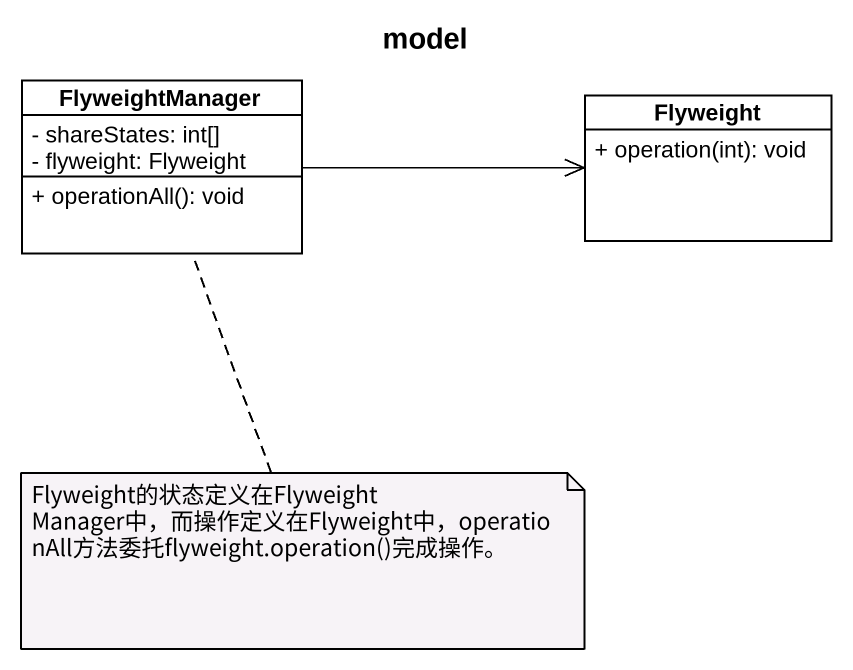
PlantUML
@startuml
title model
hide circle
hide empty members
skinparam classAttributeIconSize 0
class FlyweightManager #FFFFFF {
  - shareStates: int[]
  - flyweight: Flyweight
  + operationAll(): void
}
class Flyweight #FFFFFF {
  + operation(int): void
}
FlyweightManager -right-> Flyweight
note bottom of FlyweightManager : Flyweight的状态定义在FlyweightManager中，而操作定义在Flyweight中，operationAll方法委托flyweight.operation()完成操作。
@enduml
